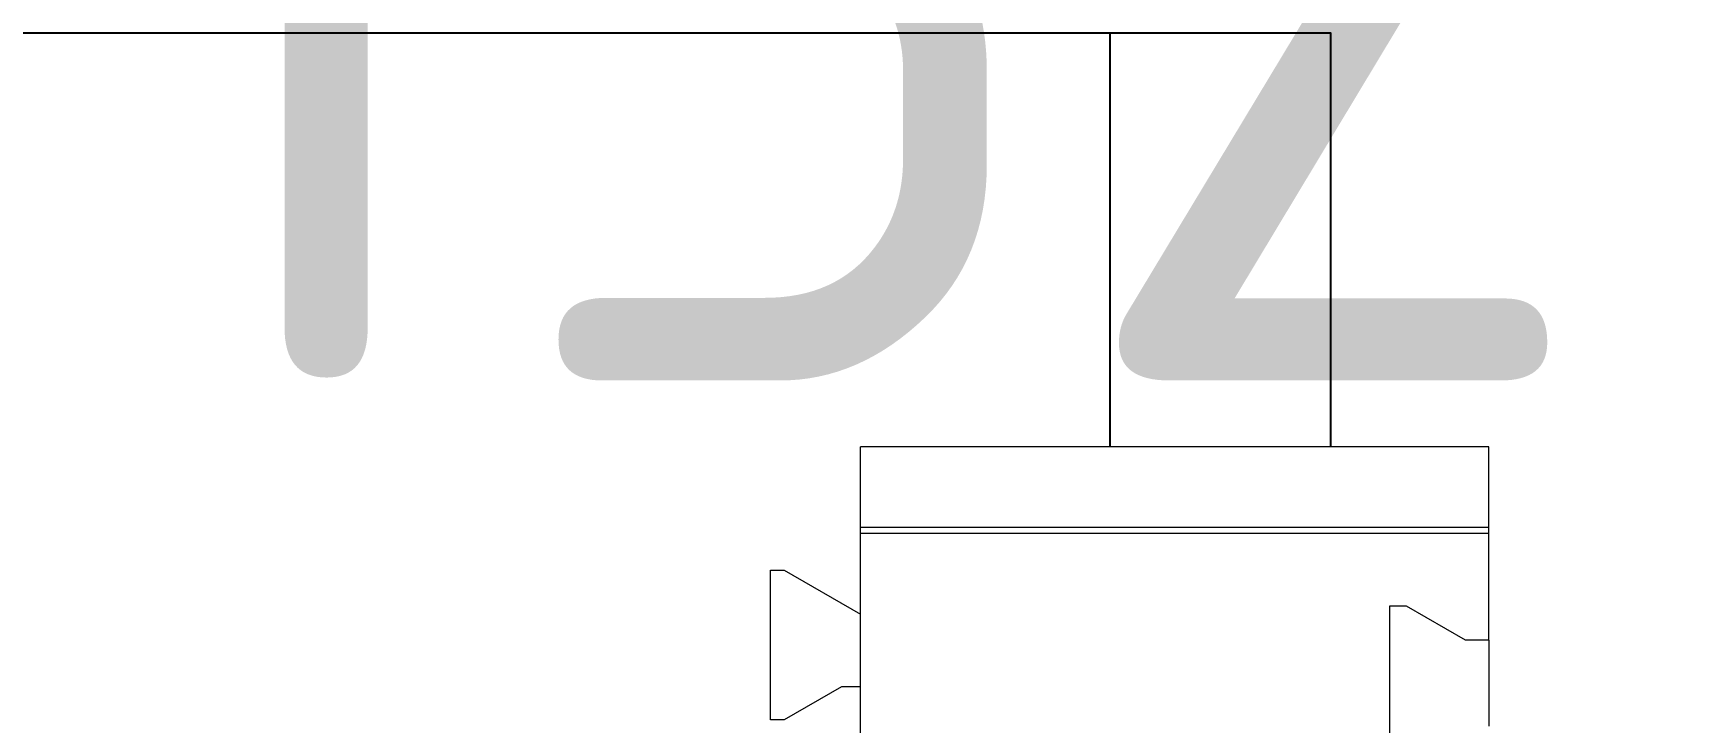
# Model space of a CAD drawing. Header units: millimetres. Extents: x 37984 to 70752, y 14140 to 37584.
# Drawn here: x 45809.74 to 45847.1, y 28423.81 to 28439.4 of the extents above; entities that cross this region are included whole.
import ezdxf
from ezdxf.enums import TextEntityAlignment as Align

# ---------------------------------------------------------------- set-up
doc = ezdxf.new("R2010")
doc.units = ezdxf.units.MM
doc.set_wipeout_variables(frame=1)
doc.layers.add('000-PI-Oprema', color=30, linetype='Continuous', lineweight=5)
doc.layers.add('000-PI_TEXT', color=7, linetype='Continuous')
doc.layers.add('004-PI-DIN Šina', color=3, linetype='Continuous')
doc.styles.add('PI0', font='isocpeur.ttf', dxfattribs={"width": 0.9})

# ---------------------------------------------------------------- blocks, each defined once
blk = doc.blocks.new('TE-18-2 - 48290501')
blk.add_wipeout([(46994.751, 28609.66), (47001.664, 28609.66), (47001.664, 28635.027), (47015.664, 28635.027), (47015.664, 28609.66), (47022.577, 28609.66), (47022.577, 28595.455), (47015.664, 28595.455), (47015.664, 28592.163), (47001.664, 28592.163), (47001.664, 28595.455), (46994.751, 28595.455)]).dxf.layer = '000-PI-Oprema'
at = {"layer": '000-PI-Oprema'}
for p, q in [((47016.404, 28611.695), (47016.404, 28611.695)), ((47016.404, 28611.382), (47016.404, 28611.695)), ((47016.404, 28611.695), (47019.789, 28611.695)), ((47019.789, 28611.695), (47019.789, 28611.695)), ((47019.789, 28611.695), (47019.789, 28611.382)), ((47016.404, 28611.382), (47016.404, 28611.382)), ((47017.149, 28610.092), (47016.404, 28611.382)), ((47019.789, 28611.382), (47018.794, 28609.66)), ((47019.789, 28611.382), (47019.789, 28611.382)), ((47017.149, 28610.092), (47017.149, 28610.092)), ((47017.151, 28609.66), (47017.149, 28610.092)), ((47011.514, 28609.66), (47020.611, 28609.66)), ((47017.151, 28609.66), (47017.151, 28609.66)), ((47018.794, 28609.66), (47018.794, 28609.66)), ((47020.611, 28595.455), (47020.611, 28609.66)), ((47020.611, 28609.66), (47020.749, 28609.66)), ((47020.749, 28609.66), (47022.577, 28609.66)), ((47020.749, 28595.455), (47020.749, 28609.66)), ((47022.577, 28609.66), (47022.577, 28609.66)), ((47022.577, 28595.455), (47022.577, 28609.66)), ((47018.971, 28597.705), (47015.493, 28597.705)), ((47018.971, 28597.322), (47018.971, 28597.705)), ((47018.971, 28597.705), (47018.971, 28597.705)), ((47018.201, 28595.988), (47018.971, 28597.322)), ((47018.971, 28597.322), (47018.971, 28597.322)), ((47018.201, 28595.455), (47018.201, 28595.988)), ((47018.201, 28595.988), (47018.201, 28595.988)), ((47018.201, 28595.455), (47016.263, 28595.455)), ((47018.201, 28595.455), (47020.611, 28595.455)), ((47018.201, 28595.455), (47018.201, 28595.455)), ((47020.611, 28595.455), (47020.749, 28595.455)), ((47020.749, 28595.455), (47022.577, 28595.455)), ((47022.577, 28595.455), (47022.577, 28595.455))]:
    blk.add_line(p, q, dxfattribs=at)
blk = doc.blocks.new('*U529')
at = {"layer": '004-PI-DIN Šina'}
blk.add_lwpolyline([(220, -17.5), (220, 17.5), (0, 17.5), (0, -17.5)], close=True, dxfattribs=at)
blk.add_lwpolyline([(0, 12.5), (220, 12.5)], dxfattribs=at)

msp = doc.modelspace()

# ---------------------------------------------------------------- block references
at = {"rotation": 270}
msp.add_blockref('*U529', (45821.574, 28439.404), dxfattribs=at)

# ---------------------------------------------------------------- texts
at = {"layer": '000-PI_TEXT', "style": 'PI0', "width": 0.9}
msp.add_text('-TC...152 05', height=20, dxfattribs=at).set_placement((45818.885, 28441.585), align=Align.MIDDLE)

# ---------------------------------------------------------------- next in the draw order: block references
at = {"layer": '000-PI-Oprema', "rotation": 89.99999999999999}
msp.add_blockref('TE-18-2 - 48290501', (74438.101, -18592.521), dxfattribs=at)

doc.saveas('drawing.dxf')
